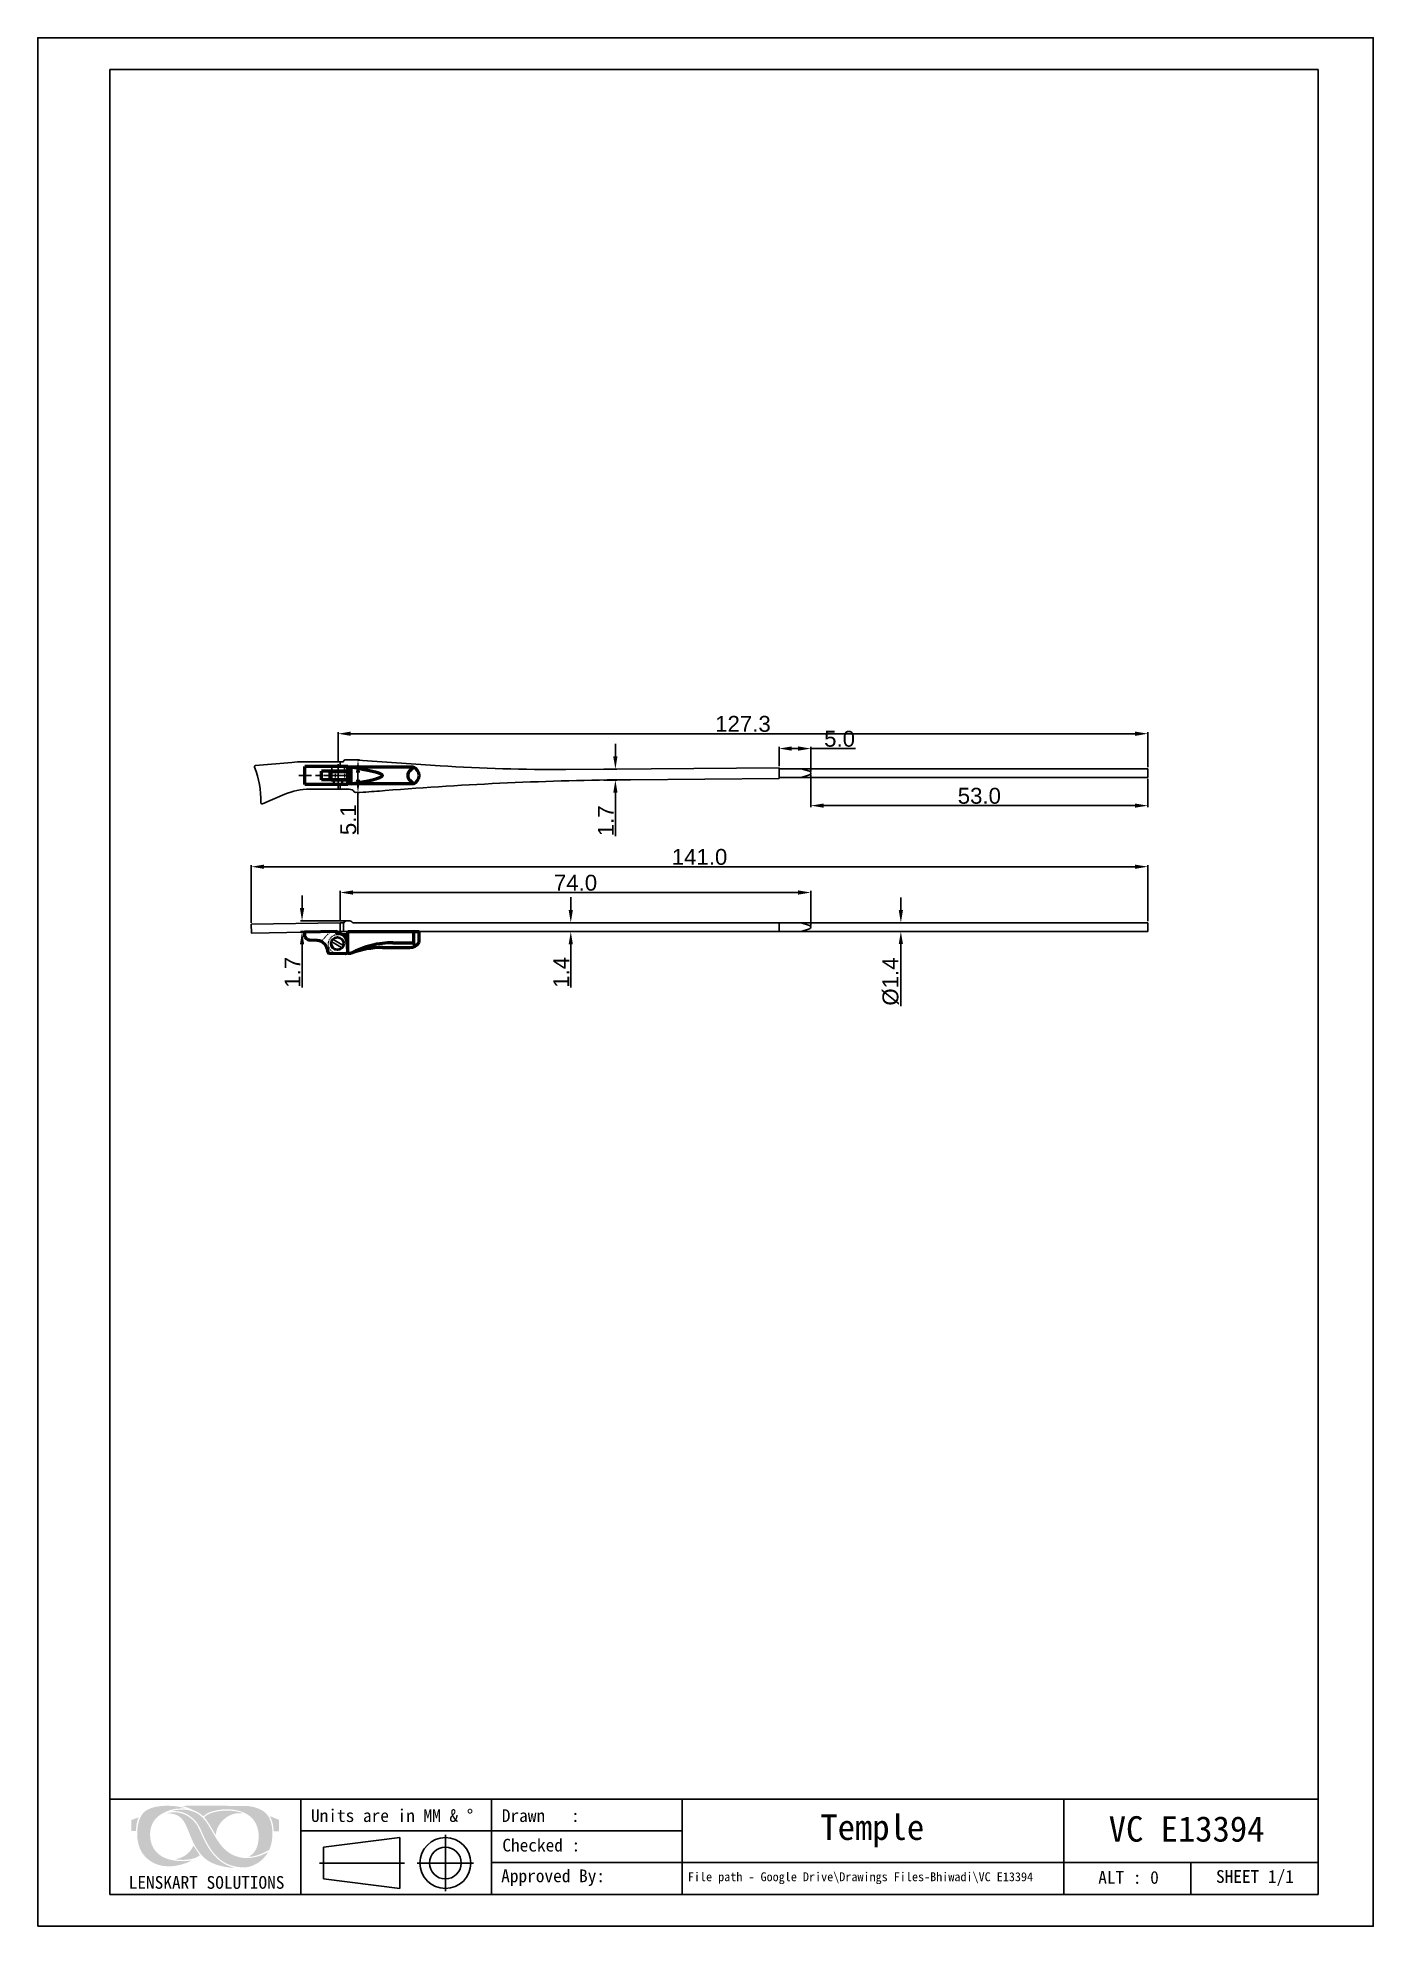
# Model space of a CAD drawing. Header units: millimetres. Extents: x 2604 to 2814, y 1710 to 2007.
import ezdxf

# ---------------------------------------------------------------- set-up
doc = ezdxf.new("R2010")
doc.units = ezdxf.units.MM
for name, pattern in [('CENTER2', [28.575, 19.05, -3.175, 3.175, -3.175]), ('DASHEDX2', [38.1, 25.4, -12.7]), ('HIDDEN2', [0.1875, 0.125, -0.0625])]:
    doc.linetypes.add(name, pattern=pattern)
for name, color, linetype in [('Dimension', 3, 'Continuous'), ('hid', 3, 'DASHEDX2'), ('中心线', 1, 'CENTER2'), ('图框-线条', 7, 'Continuous')]:
    doc.layers.add(name, color=color, linetype=linetype)
for name, color, linetype, lineweight in [('odj', 4, 'Continuous', 35), ('粗实线', 4, 'Continuous', 50), ('绘图层', 7, 'Continuous', 15), ('虚线', 1, 'HIDDEN2', 9)]:
    doc.layers.add(name, color=color, linetype=linetype, lineweight=lineweight)
doc.styles.get("Standard").update_dxf_attribs({"font": 'arial.ttf'})
doc.styles.add('宋体', font='SimSun.ttf')
doc.dimstyles.new('Standard$0', dxfattribs={"dimtxt": 2.3, "dimasz": 2, "dimexe": 1, "dimexo": 1, "dimgap": 1, "dimtad": 1, "dimdec": 1, "dimzin": 0, "dimdsep": 46, "dimtxsty": 'Standard', "dimcen": 0, "dimclrd": 4, "dimclre": 4, "dimclrt": 4, "dimadec": 1, "dimazin": 0, "dimtfac": 1, "dimtdec": 1, "dimtofl": 0, "dimtmove": 0, "dimatfit": 0, "dimfxl": 1, "dimtfillclr": 256, "dimtolj": 1, "dimtzin": 0, "dimlwd": -1, "dimlwe": -1, "dimarcsym": 1})

# ---------------------------------------------------------------- blocks, each defined once
blk = doc.blocks.new('A$C4129f865')
at = {"layer": 'hid', "ltscale": 0.03}
for p, q in [((-2.24, 1.4), (-2.24, 0.66)), ((-2.14, 1.4), (-2.14, 0.66)), ((-0.94, 1.4), (-0.94, 0.66)), ((-0.84, 1.4), (-0.84, 0.66)), ((-2.24, -0.67), (-2.24, -0.8)), ((-0.84, -0.67), (-0.84, -0.8))]:
    blk.add_line(p, q, dxfattribs=at)
at = {"layer": 'hid', "ltscale": 0.05}
for p, q in [((-0.54, -0.8), (-2.54, -0.8)), ((-2.54, -0.8), (-2.54, -1.4)), ((-0.54, -0.8), (-0.54, -1.4))]:
    blk.add_line(p, q, dxfattribs=at)
at = {"layer": '中心线', "linetype": 'CENTER2', "ltscale": 0.2}
for p, q in [((0, 0), (-7.7, 0)), ((-1.54, 2), (-1.54, -2))]:
    blk.add_line(p, q, dxfattribs=at)
at = {"layer": '粗实线'}
for p, q in [((0, 1.4), (-6.77, 1.4)), ((-6.77, 1.4), (-6.77, -1.4)), ((0, 0.66), (-4.13, 0.66)), ((-4.13, 0.66), (-4.13, -0.67)), ((-2.77, 0.66), (-2.77, -0.67)), ((0, 1.4), (0, 0.66)), ((0, -1.4), (-6.77, -1.4)), ((0, -0.67), (-4.13, -0.67)), ((0, -0.67), (0, -1.4))]:
    blk.add_line(p, q, dxfattribs=at)
blk = doc.blocks.new('*D12')
at = {"layer": 'Defpoints', "color": 0, "transparency": 16777216}
for p in [(2778.17, 1897.28), (2650.83, 1892.7), (2778.17, 1891.76)]:
    blk.add_point(p, dxfattribs=at)
at = {"layer": 'Dimension', "color": 3, "transparency": 16777216}
for p, q in [((2650.83, 1892.95), (2650.83, 1897.53)), ((2652.83, 1897.28), (2776.17, 1897.28)), ((2778.17, 1892.01), (2778.17, 1897.53))]:
    blk.add_line(p, q, dxfattribs=at)
for points in [[(2652.83, 1897.61), (2652.83, 1896.94), (2650.83, 1897.28)], [(2776.17, 1897.61), (2776.17, 1896.94), (2778.17, 1897.28)]]:
    blk.add_solid(points, dxfattribs=at)
at = {"layer": 'Dimension', "transparency": 16777216, "insert": (2714.5, 1898.81), "char_height": 2.5, "attachment_point": 5}
blk.add_mtext('\\A1;127.3', dxfattribs=at)
blk = doc.blocks.new('*D13')
at = {"layer": 'Defpoints', "color": 0, "transparency": 16777216}
for p in [(2778.17, 1876.36), (2637.17, 1867.31), (2778.17, 1867.53)]:
    blk.add_point(p, dxfattribs=at)
at = {"layer": 'Dimension', "color": 3, "transparency": 16777216}
for p, q in [((2637.17, 1867.56), (2637.17, 1876.61)), ((2639.17, 1876.36), (2776.17, 1876.36)), ((2778.17, 1867.78), (2778.17, 1876.61))]:
    blk.add_line(p, q, dxfattribs=at)
for points in [[(2639.17, 1876.69), (2639.17, 1876.03), (2637.17, 1876.36)], [(2776.17, 1876.69), (2776.17, 1876.03), (2778.17, 1876.36)]]:
    blk.add_solid(points, dxfattribs=at)
at = {"layer": 'Dimension', "transparency": 16777216, "insert": (2707.67, 1877.89), "char_height": 2.5, "attachment_point": 5}
blk.add_mtext('\\A1;141.0', dxfattribs=at)
blk = doc.blocks.new('*D14')
at = {"layer": 'Defpoints', "color": 0, "transparency": 16777216}
for p in [(2687.02, 1867.55), (2687.02, 1866.15), (2687.42, 1866.15)]:
    blk.add_point(p, dxfattribs=at)
at = {"layer": 'Dimension', "color": 3, "transparency": 16777216}
for p, q in [((2687.42, 1869.55), (2687.42, 1871.55)), ((2687.27, 1867.55), (2687.67, 1867.55)), ((2687.27, 1866.15), (2687.67, 1866.15)), ((2687.42, 1864.15), (2687.42, 1857.35))]:
    blk.add_line(p, q, dxfattribs=at)
for points in [[(2687.09, 1869.55), (2687.75, 1869.55), (2687.42, 1867.55)], [(2687.09, 1864.15), (2687.75, 1864.15), (2687.42, 1866.15)]]:
    blk.add_solid(points, dxfattribs=at)
at = {"layer": 'Dimension', "transparency": 16777216, "insert": (2685.92, 1859.75), "char_height": 2.5, "attachment_point": 5, "rotation": 90}
blk.add_mtext('\\A1;1.4', dxfattribs=at)
blk = doc.blocks.new('*D15')
at = {"layer": 'Defpoints', "color": 0, "transparency": 16777216}
for p in [(2651.17, 1872.3), (2651.17, 1867.55), (2725.17, 1866.86)]:
    blk.add_point(p, dxfattribs=at)
at = {"layer": 'Dimension', "color": 3, "transparency": 16777216}
for p, q in [((2651.17, 1867.8), (2651.17, 1872.55)), ((2723.17, 1872.3), (2653.17, 1872.3)), ((2725.17, 1867.11), (2725.17, 1872.55))]:
    blk.add_line(p, q, dxfattribs=at)
for points in [[(2653.17, 1872.64), (2653.17, 1871.97), (2651.17, 1872.3)], [(2723.17, 1872.64), (2723.17, 1871.97), (2725.17, 1872.3)]]:
    blk.add_solid(points, dxfattribs=at)
at = {"layer": 'Dimension', "transparency": 16777216, "insert": (2688.17, 1873.83), "char_height": 2.5, "attachment_point": 5}
blk.add_mtext('\\A1;74.0', dxfattribs=at)
blk = doc.blocks.new('*D16')
at = {"layer": 'Defpoints', "color": 0, "transparency": 16777216}
for p in [(2725.17, 1891.08), (2778.17, 1890.41), (2778.17, 1885.97)]:
    blk.add_point(p, dxfattribs=at)
at = {"layer": 'Dimension', "color": 3, "transparency": 16777216}
for p, q in [((2725.17, 1890.83), (2725.17, 1885.72)), ((2778.17, 1890.16), (2778.17, 1885.72)), ((2727.17, 1885.97), (2776.17, 1885.97))]:
    blk.add_line(p, q, dxfattribs=at)
for points in [[(2727.17, 1886.3), (2727.17, 1885.64), (2725.17, 1885.97)], [(2776.17, 1886.3), (2776.17, 1885.64), (2778.17, 1885.97)]]:
    blk.add_solid(points, dxfattribs=at)
at = {"layer": 'Dimension', "transparency": 16777216, "insert": (2751.67, 1887.5), "char_height": 2.5, "attachment_point": 5}
blk.add_mtext('\\A1;53.0', dxfattribs=at)
blk = doc.blocks.new('*D17')
at = {"layer": 'Defpoints', "color": 0, "transparency": 16777216}
for p in [(2739.33, 1867.53), (2739.33, 1866.18), (2739.33, 1866.18)]:
    blk.add_point(p, dxfattribs=at)
at = {"layer": 'Dimension', "color": 3, "transparency": 16777216}
for p, q in [((2739.33, 1869.53), (2739.33, 1871.53)), ((2739.08, 1867.53), (2739.08, 1867.53)), ((2739.33, 1864.18), (2739.33, 1854.42))]:
    blk.add_line(p, q, dxfattribs=at)
for points in [[(2739, 1869.53), (2739.66, 1869.53), (2739.33, 1867.53)], [(2739, 1864.18), (2739.66, 1864.18), (2739.33, 1866.18)]]:
    blk.add_solid(points, dxfattribs=at)
at = {"layer": 'Dimension', "transparency": 16777216, "insert": (2737.73, 1858.3), "char_height": 2.5, "attachment_point": 5, "rotation": 90}
blk.add_mtext('\\A1;%%c1.4', dxfattribs=at)
blk = doc.blocks.new('*D18')
at = {"layer": 'Defpoints', "color": 0, "transparency": 16777216}
for p in [(2651.97, 1893.15), (2653.62, 1888.04), (2653.96, 1888.04)]:
    blk.add_point(p, dxfattribs=at)
at = {"layer": 'Dimension', "color": 3, "transparency": 16777216}
for p, q in [((2652.22, 1893.15), (2654.21, 1893.15)), ((2653.96, 1891.15), (2653.96, 1890.04)), ((2653.87, 1888.04), (2654.21, 1888.04)), ((2653.96, 1888.04), (2653.96, 1881.47))]:
    blk.add_line(p, q, dxfattribs=at)
for points in [[(2653.63, 1891.15), (2654.3, 1891.15), (2653.96, 1893.15)], [(2653.63, 1890.04), (2654.3, 1890.04), (2653.96, 1888.04)]]:
    blk.add_solid(points, dxfattribs=at)
at = {"layer": 'Dimension', "transparency": 16777216, "insert": (2652.44, 1883.75), "char_height": 2.5, "attachment_point": 5, "rotation": 90}
blk.add_mtext('\\A1;5.1', dxfattribs=at)
blk = doc.blocks.new('*D19')
at = {"layer": 'Defpoints', "color": 0, "transparency": 16777216}
for p in [(2692.36, 1891.71), (2692.39, 1889.99), (2694.44, 1889.99)]:
    blk.add_point(p, dxfattribs=at)
at = {"layer": 'Dimension', "color": 3, "transparency": 16777216}
for p, q in [((2694.44, 1893.71), (2694.44, 1895.71)), ((2692.61, 1891.71), (2694.69, 1891.71)), ((2692.64, 1889.99), (2694.69, 1889.99)), ((2694.44, 1887.99), (2694.44, 1881.17))]:
    blk.add_line(p, q, dxfattribs=at)
for points in [[(2694.1, 1893.71), (2694.77, 1893.71), (2694.44, 1891.71)], [(2694.1, 1887.99), (2694.77, 1887.99), (2694.44, 1889.99)]]:
    blk.add_solid(points, dxfattribs=at)
at = {"layer": 'Dimension', "transparency": 16777216, "insert": (2692.93, 1883.58), "char_height": 2.5, "attachment_point": 5, "rotation": 90}
blk.add_mtext('\\A1;1.7', dxfattribs=at)
blk = doc.blocks.new('*D20')
at = {"layer": 'Defpoints', "color": 0, "transparency": 16777216}
for p in [(2725.17, 1894.94), (2720.17, 1891.93), (2725.17, 1891.08)]:
    blk.add_point(p, dxfattribs=at)
at = {"layer": 'Dimension', "color": 3, "transparency": 16777216}
for p, q in [((2720.17, 1892.18), (2720.17, 1895.19)), ((2722.17, 1894.94), (2723.17, 1894.94)), ((2725.17, 1891.33), (2725.17, 1895.19)), ((2725.17, 1894.94), (2732.21, 1894.94))]:
    blk.add_line(p, q, dxfattribs=at)
for points in [[(2722.17, 1895.28), (2722.17, 1894.61), (2720.17, 1894.94)], [(2723.17, 1895.28), (2723.17, 1894.61), (2725.17, 1894.94)]]:
    blk.add_solid(points, dxfattribs=at)
at = {"layer": 'Dimension', "transparency": 16777216, "insert": (2729.69, 1896.47), "char_height": 2.5, "attachment_point": 5}
blk.add_mtext('\\A1;5.0', dxfattribs=at)
blk = doc.blocks.new('*D21')
at = {"layer": 'Defpoints', "color": 0, "transparency": 16777216}
for p in [(2645.16, 1866.15), (2652.41, 1867.85), (2652.41, 1866.15)]:
    blk.add_point(p, dxfattribs=at)
at = {"layer": 'Dimension', "color": 3, "transparency": 16777216}
for p, q in [((2645.16, 1869.85), (2645.16, 1871.85)), ((2652.16, 1867.85), (2644.91, 1867.85)), ((2652.16, 1866.15), (2644.91, 1866.15)), ((2645.16, 1864.15), (2645.16, 1857.34))]:
    blk.add_line(p, q, dxfattribs=at)
for points in [[(2644.83, 1869.85), (2645.5, 1869.85), (2645.16, 1867.85)], [(2644.83, 1864.15), (2645.5, 1864.15), (2645.16, 1866.15)]]:
    blk.add_solid(points, dxfattribs=at)
at = {"layer": 'Dimension', "transparency": 16777216, "insert": (2643.66, 1859.75), "char_height": 2.5, "attachment_point": 5, "rotation": 90}
blk.add_mtext('\\A1;1.7', dxfattribs=at)

msp = doc.modelspace()

# ---------------------------------------------------------------- hatches: boundary and pattern name
at = {"layer": '图框-线条', "lineweight": 0, "ltscale": 0.1}
h = msp.add_hatch(color=252, dxfattribs=at)
edge = h.paths.add_edge_path()
edge.add_spline(control_points=[(2618.31, 1726.43), (2618.31, 1726.43), (2618.31, 1724.71), (2618.31, 1724.71), (2618.31, 1724.71), (2618.31, 1724.71), (2619.02, 1724.71), (2619.02, 1724.71), (2619.02, 1724.71), (2619.08, 1725.11), (2619.08, 1725.46), (2619.16, 1725.86), (2619.16, 1725.86), (2619.23, 1726.21), (2619.34, 1726.56), (2619.46, 1726.86), (2619.46, 1726.86), (2619.46, 1726.86), (2618.31, 1726.43), (2618.31, 1726.43)], knot_values=[0, 0, 0, 0, 0.166667, 0.166667, 0.166667, 0.166667, 0.333333, 0.333333, 0.333333, 0.333333, 0.5, 0.5, 0.5, 0.5, 0.666667, 0.666667, 0.666667, 0.666667, 1, 1, 1, 1], degree=3, periodic=0)
edge = h.paths.add_edge_path()
edge.add_spline(control_points=[(2640.71, 1724.64), (2640.71, 1724.64), (2641.52, 1724.63), (2641.52, 1724.63), (2641.52, 1724.63), (2641.52, 1724.63), (2641.52, 1726.48), (2641.52, 1726.48), (2641.52, 1726.48), (2641.52, 1726.48), (2640.11, 1727.04), (2640.11, 1727.04), (2640.11, 1727.04), (2640.25, 1726.69), (2640.42, 1726.43), (2640.53, 1725.98), (2640.53, 1725.98), (2640.64, 1725.52), (2640.67, 1725.12), (2640.71, 1724.64)], knot_values=[0, 0, 0, 0, 0.166667, 0.166667, 0.166667, 0.166667, 0.333333, 0.333333, 0.333333, 0.333333, 0.5, 0.5, 0.5, 0.5, 0.666667, 0.666667, 0.666667, 0.666667, 1, 1, 1, 1], degree=3, periodic=0)
edge = h.paths.add_edge_path(flags=17)
edge.add_spline(control_points=[(2625.23, 1720.29), (2625.36, 1720.19), (2626.19, 1720.17), (2626.33, 1720.17), (2626.33, 1720.17), (2627.21, 1720.14), (2628.53, 1720.35), (2629.1, 1720.91), (2629.1, 1720.91), (2629.05, 1720.99), (2629.02, 1721.02), (2628.96, 1721.09), (2628.96, 1721.09), (2628.96, 1721.09), (2628.1, 1722.38), (2628.1, 1722.38), (2628.1, 1722.38), (2627.88, 1722.12), (2627.79, 1721.63), (2626.99, 1721.01), (2626.99, 1721.01), (2626.52, 1720.65), (2625.96, 1720.39), (2625.23, 1720.29)], knot_values=[0, 0, 0, 0, 0.142857, 0.142857, 0.142857, 0.142857, 0.285714, 0.285714, 0.285714, 0.285714, 0.428571, 0.428571, 0.428571, 0.428571, 0.571429, 0.571429, 0.571429, 0.571429, 0.714286, 0.714286, 0.714286, 0.714286, 1, 1, 1, 1], degree=3, periodic=0)
edge = h.paths.add_edge_path(flags=17)
edge.add_spline(control_points=[(2629.78, 1726.87), (2629.83, 1726.79), (2629.84, 1726.8), (2629.9, 1726.72), (2629.9, 1726.72), (2630.55, 1725.98), (2631.48, 1724.19), (2631.6, 1724.07), (2631.6, 1724.07), (2631.66, 1725.57), (2632.91, 1726.87), (2634.15, 1727.31), (2634.15, 1727.31), (2634.8, 1727.53), (2635.14, 1727.54), (2635.87, 1727.47), (2635.87, 1727.47), (2635.63, 1727.67), (2634.62, 1727.83), (2634.37, 1727.86), (2634.37, 1727.86), (2633.15, 1728), (2631.4, 1727.88), (2630.32, 1727.28), (2630.32, 1727.28), (2630.15, 1727.19), (2629.84, 1726.99), (2629.78, 1726.87)], knot_values=[0, 0, 0, 0, 0.125, 0.125, 0.125, 0.125, 0.25, 0.25, 0.25, 0.25, 0.375, 0.375, 0.375, 0.375, 0.5, 0.5, 0.5, 0.5, 0.625, 0.625, 0.625, 0.625, 0.75, 0.75, 0.75, 0.75, 1, 1, 1, 1], degree=3, periodic=0)
edge = h.paths.add_edge_path()
edge.add_spline(control_points=[(2629.2, 1724.52), (2628.79, 1725.43), (2628.66, 1725.69), (2628.03, 1726.38), (2628.03, 1726.38), (2627.15, 1727.32), (2625.81, 1727.79), (2624.48, 1727.61), (2624.48, 1727.61), (2624.39, 1727.6), (2624.32, 1727.59), (2624.23, 1727.57), (2624.23, 1727.57), (2624.23, 1727.57), (2624, 1727.5), (2624, 1727.5), (2624, 1727.5), (2624.77, 1727.46), (2625.36, 1727.35), (2625.87, 1726.97), (2625.87, 1726.97), (2626.38, 1726.58), (2626.57, 1726.28), (2626.9, 1725.62), (2626.9, 1725.62), (2627.42, 1724.53), (2627.78, 1723.32), (2628.37, 1722.32), (2628.37, 1722.32), (2629.01, 1721.25), (2629.62, 1720.47), (2630.68, 1719.85), (2630.68, 1719.85), (2631.53, 1719.36), (2633.32, 1718.89), (2634.51, 1718.93), (2634.51, 1718.93), (2634.38, 1719), (2634.2, 1719.02), (2634.04, 1719.07), (2634.04, 1719.07), (2631.83, 1719.75), (2630.55, 1721.62), (2629.58, 1723.68), (2629.58, 1723.68), (2629.45, 1723.96), (2629.32, 1724.23), (2629.2, 1724.52)], knot_values=[0, 0, 0, 0, 0.076923, 0.076923, 0.076923, 0.076923, 0.153846, 0.153846, 0.153846, 0.153846, 0.230769, 0.230769, 0.230769, 0.230769, 0.307692, 0.307692, 0.307692, 0.307692, 0.384615, 0.384615, 0.384615, 0.384615, 0.461538, 0.461538, 0.461538, 0.461538, 0.538462, 0.538462, 0.538462, 0.538462, 0.615385, 0.615385, 0.615385, 0.615385, 0.692308, 0.692308, 0.692308, 0.692308, 0.769231, 0.769231, 0.769231, 0.769231, 0.846154, 0.846154, 0.846154, 0.846154, 1, 1, 1, 1], degree=3, periodic=0)
edge = h.paths.add_edge_path()
edge.add_spline(control_points=[(2639.82, 1721.37), (2639.79, 1721.37), (2638.97, 1720.98), (2638.8, 1720.91), (2638.8, 1720.91), (2638.45, 1720.77), (2638.03, 1720.65), (2637.64, 1720.57), (2637.64, 1720.57), (2636.66, 1720.38), (2635.95, 1720.39), (2635.02, 1720.66), (2635.02, 1720.66), (2633.43, 1721.12), (2632.51, 1722.23), (2631.76, 1723.39), (2631.76, 1723.39), (2630.44, 1725.44), (2629.91, 1727.43), (2627.36, 1727.98), (2627.36, 1727.98), (2626.93, 1728.07), (2626.42, 1728.1), (2625.96, 1728.07), (2625.96, 1728.07), (2625.66, 1728.05), (2624.94, 1727.97), (2624.72, 1727.84), (2624.72, 1727.84), (2625.84, 1727.87), (2626.72, 1727.65), (2627.51, 1727.08), (2627.51, 1727.08), (2629.17, 1725.9), (2629.22, 1724.65), (2630.08, 1723.11), (2630.08, 1723.11), (2630.5, 1722.37), (2630.8, 1721.79), (2631.37, 1721.12), (2631.37, 1721.12), (2632.56, 1719.74), (2633.82, 1719.12), (2635.76, 1718.98), (2635.76, 1718.98), (2636.7, 1718.91), (2637.64, 1719.32), (2638.26, 1719.71), (2638.26, 1719.71), (2638.69, 1719.98), (2639.02, 1720.32), (2639.34, 1720.68), (2639.34, 1720.68), (2639.51, 1720.88), (2639.69, 1721.16), (2639.82, 1721.37)], knot_values=[0, 0, 0, 0, 0.066667, 0.066667, 0.066667, 0.066667, 0.133333, 0.133333, 0.133333, 0.133333, 0.2, 0.2, 0.2, 0.2, 0.266667, 0.266667, 0.266667, 0.266667, 0.333333, 0.333333, 0.333333, 0.333333, 0.4, 0.4, 0.4, 0.4, 0.466667, 0.466667, 0.466667, 0.466667, 0.533333, 0.533333, 0.533333, 0.533333, 0.6, 0.6, 0.6, 0.6, 0.666667, 0.666667, 0.666667, 0.666667, 0.733333, 0.733333, 0.733333, 0.733333, 0.8, 0.8, 0.8, 0.8, 0.866667, 0.866667, 0.866667, 0.866667, 1, 1, 1, 1], degree=3, periodic=0)
edge = h.paths.add_edge_path()
edge.add_spline(control_points=[(2629.63, 1727.03), (2630.19, 1727.46), (2630.35, 1727.6), (2631.17, 1727.83), (2631.17, 1727.83), (2633.04, 1728.36), (2635.45, 1728.22), (2636.92, 1727.07), (2636.92, 1727.07), (2637.72, 1726.44), (2638.38, 1725.33), (2638.34, 1723.78), (2638.34, 1723.78), (2638.31, 1722.64), (2638.03, 1721.53), (2637.12, 1720.88), (2637.12, 1720.88), (2637.06, 1720.83), (2636.82, 1720.68), (2636.76, 1720.66), (2636.76, 1720.66), (2637.65, 1720.6), (2639.04, 1721.21), (2639.78, 1721.62), (2639.78, 1721.62), (2640.05, 1721.78), (2640.03, 1721.75), (2640.14, 1722.07), (2640.14, 1722.07), (2640.61, 1723.34), (2640.62, 1725.09), (2640.2, 1726.31), (2640.2, 1726.31), (2640.01, 1726.88), (2639.79, 1727.17), (2639.42, 1727.54), (2639.42, 1727.54), (2638.66, 1728.3), (2637.15, 1728.66), (2636.06, 1728.66), (2636.06, 1728.66), (2632.84, 1728.66), (2629.53, 1728.69), (2626.32, 1728.66), (2626.32, 1728.66), (2626.55, 1728.55), (2626.97, 1728.46), (2627.24, 1728.36), (2627.24, 1728.36), (2627.51, 1728.26), (2628.69, 1727.71), (2628.92, 1727.57), (2628.92, 1727.57), (2629.24, 1727.37), (2629.57, 1727.06), (2629.63, 1727.03)], knot_values=[0, 0, 0, 0, 0.066667, 0.066667, 0.066667, 0.066667, 0.133333, 0.133333, 0.133333, 0.133333, 0.2, 0.2, 0.2, 0.2, 0.266667, 0.266667, 0.266667, 0.266667, 0.333333, 0.333333, 0.333333, 0.333333, 0.4, 0.4, 0.4, 0.4, 0.466667, 0.466667, 0.466667, 0.466667, 0.533333, 0.533333, 0.533333, 0.533333, 0.6, 0.6, 0.6, 0.6, 0.666667, 0.666667, 0.666667, 0.666667, 0.733333, 0.733333, 0.733333, 0.733333, 0.8, 0.8, 0.8, 0.8, 0.866667, 0.866667, 0.866667, 0.866667, 1, 1, 1, 1], degree=3, periodic=0)
edge = h.paths.add_edge_path()
edge.add_spline(control_points=[(2627.84, 1720.08), (2627.71, 1720.08), (2627.44, 1720.02), (2627.28, 1720.01), (2627.28, 1720.01), (2624.71, 1719.77), (2621.67, 1720.45), (2621.3, 1723.59), (2621.3, 1723.59), (2621.13, 1725.05), (2621.59, 1726.38), (2622.77, 1727.19), (2622.77, 1727.19), (2623.94, 1727.99), (2625.11, 1728.31), (2626.85, 1728.26), (2626.85, 1728.26), (2626.85, 1728.26), (2626.15, 1728.46), (2626.15, 1728.46), (2626.15, 1728.46), (2624.62, 1728.78), (2622.33, 1728.8), (2620.99, 1728.12), (2620.99, 1728.12), (2620.22, 1727.74), (2619.8, 1727.18), (2619.5, 1726.23), (2619.5, 1726.23), (2619.01, 1724.61), (2619.15, 1722.11), (2620.37, 1720.83), (2620.37, 1720.83), (2620.52, 1720.66), (2620.6, 1720.55), (2620.78, 1720.4), (2620.78, 1720.4), (2620.97, 1720.25), (2621.01, 1720.2), (2621.25, 1720.03), (2621.25, 1720.03), (2622.83, 1718.91), (2624.88, 1718.97), (2626.68, 1719.58), (2626.68, 1719.58), (2626.89, 1719.65), (2627.1, 1719.73), (2627.29, 1719.81), (2627.29, 1719.81), (2627.41, 1719.87), (2627.78, 1720.06), (2627.84, 1720.08)], knot_values=[0, 0, 0, 0, 0.071429, 0.071429, 0.071429, 0.071429, 0.142857, 0.142857, 0.142857, 0.142857, 0.214286, 0.214286, 0.214286, 0.214286, 0.285714, 0.285714, 0.285714, 0.285714, 0.357143, 0.357143, 0.357143, 0.357143, 0.428571, 0.428571, 0.428571, 0.428571, 0.5, 0.5, 0.5, 0.5, 0.571429, 0.571429, 0.571429, 0.571429, 0.642857, 0.642857, 0.642857, 0.642857, 0.714286, 0.714286, 0.714286, 0.714286, 0.785714, 0.785714, 0.785714, 0.785714, 0.857143, 0.857143, 0.857143, 0.857143, 1, 1, 1, 1], degree=3, periodic=0)

# ---------------------------------------------------------------- linework, layer by layer
for p, q in [((2804.95, 2001.73), (2614.95, 2001.73)), ((2614.95, 2001.73), (2614.95, 1714.73)), ((2804.95, 1714.73), (2804.95, 2001.73)), ((2643.56, 1892.77), (2637.85, 1892.27)), ((2651.67, 1892.85), (2645.3, 1892.85)), ((2651.17, 1892.85), (2651.17, 1892.1)), ((2653.13, 1893.15), (2651.97, 1893.15)), ((2653.13, 1893.15), (2666.86, 1892.24)), ((2720.17, 1891.93), (2686.65, 1891.66)), ((2720.17, 1891.93), (2720.17, 1890.23)), ((2651.17, 1889.3), (2651.17, 1888.55)), ((2720.17, 1890.23), (2696.79, 1890.04)), ((2720.17, 1891.78), (2723.67, 1891.78)), ((2720.17, 1890.38), (2723.67, 1890.38)), ((2723.67, 1891.78), (2724.96, 1891.37)), ((2723.67, 1891.78), (2725.17, 1891.76)), ((2723.67, 1890.38), (2724.96, 1890.8)), ((2723.67, 1890.38), (2725.17, 1890.41)), ((2725.17, 1891.76), (2778.17, 1891.76)), ((2725.17, 1890.41), (2778.17, 1890.41)), ((2778.17, 1890.41), (2778.17, 1891.76)), ((2642.44, 1887.75), (2638.95, 1886.27)), ((2652.58, 1888.55), (2646.35, 1888.55)), ((2654.78, 1888.08), (2653.62, 1888.04)), ((2651.17, 1867.55), (2651.17, 1866.15)), ((2651.71, 1867.55), (2651.17, 1867.55)), ((2651.17, 1866.15), (2723.67, 1866.15)), ((2651.67, 1867.55), (2651.67, 1866.15)), ((2652.17, 1867.85), (2652.66, 1867.85)), ((2653.17, 1867.55), (2653.01, 1867.71)), ((2653.17, 1867.55), (2723.67, 1867.55)), ((2720.17, 1867.55), (2720.17, 1866.15)), ((2723.67, 1867.55), (2724.96, 1867.14)), ((2723.67, 1867.55), (2725.17, 1867.53)), ((2723.67, 1866.15), (2724.96, 1866.57)), ((2723.67, 1866.15), (2725.17, 1866.18)), ((2725.17, 1867.53), (2778.17, 1867.53)), ((2725.17, 1866.18), (2778.17, 1866.18)), ((2778.17, 1867.53), (2778.17, 1866.18)), ((2614.95, 1729.73), (2804.95, 1729.73)), ((2644.95, 1729.73), (2644.95, 1714.73)), ((2674.95, 1729.73), (2674.95, 1714.73)), ((2704.95, 1729.73), (2704.95, 1714.73)), ((2764.95, 1714.73), (2764.95, 1729.73)), ((2644.95, 1724.73), (2704.95, 1724.73)), ((2648.55, 1722.17), (2660.55, 1723.67)), ((2660.55, 1723.67), (2660.55, 1715.67)), ((2667.7, 1715.23), (2667.7, 1724.11)), ((2647.89, 1719.67), (2661.28, 1719.67)), ((2648.55, 1722.17), (2648.55, 1717.17)), ((2663.25, 1719.67), (2672.14, 1719.67)), ((2674.95, 1719.73), (2804.95, 1719.73)), ((2784.95, 1714.73), (2784.95, 1719.73)), ((2648.55, 1717.17), (2660.55, 1715.67)), ((2614.95, 1714.73), (2804.95, 1714.73))]:
    msp.add_line(p, q)
msp.add_lwpolyline([(2603.61, 1709.73), (2813.61, 1709.73), (2813.61, 2006.73), (2603.61, 2006.73)], close=True)
msp.add_lwpolyline([(2651.17, 1866.15), (2637.2, 1865.91), (2637.17, 1867.31), (2651.17, 1867.55)])
for points in [[(2650.06, 1864.89), (2651.58, 1864.01, 0.797724)], [(2649.86, 1864.55), (2651.38, 1863.67, -0.797724)]]:
    msp.add_lwpolyline(points, format="xyb", close=True)
for radius in [4, 2.5]:
    msp.add_circle((2667.7, 1719.67), radius)
for centre, radius, start, end in [((2637.87, 1892.08), 0.2, 95, 201.5848), ((2624.5, 1886.79), 14.18, 358.67, 21.5848), ((2645.3, 1872.85), 20, 90, 95), ((2651.97, 1892.85), 0.3, 90, 180), ((2684.5, 2157.96), 266.31, 266.2035, 270.4627), ((2701.1, 1356.06), 534, 90.4627, 94.6059), ((2724.87, 1891.08), 0.3, 287.7855, 72.2145), ((2638.87, 1886.45), 0.2, 178.67, 293.0593), ((2646.35, 1878.55), 10, 90, 113.0593), ((2652.58, 1887.55), 1, 37.3523, 90), ((2653.61, 1888.34), 0.3, 217.3523, 272), ((2632.78, 2204.12), 316.81, 273.9822, 274.6059), ((2652.17, 1867.35), 0.5, 90, 180), ((2652.66, 1867.35), 0.5, 45.7585, 90), ((2724.87, 1866.85), 0.3, 287.7855, 72.2145)]:
    msp.add_arc(centre, radius, start, end)
at = {"layer": 'odj'}
msp.add_line((2652.37, 1862.94), (2652.37, 1863.54), dxfattribs=at)
at = {"layer": '粗实线'}
for p, q in [((2662.69, 1892), (2652.37, 1892)), ((2652.37, 1889.4), (2652.37, 1892)), ((2652.87, 1889.4), (2652.87, 1892)), ((2662.09, 1891.42), (2662.69, 1892)), ((2649.72, 1890.05), (2649.72, 1891.35)), ((2649.72, 1891.35), (2652.37, 1891.35)), ((2649.72, 1890.05), (2652.37, 1890.05)), ((2662.69, 1889.4), (2652.37, 1889.4)), ((2662.09, 1889.98), (2662.69, 1889.4)), ((2652.37, 1865.65), (2651.54, 1865.65)), ((2652.37, 1866.15), (2663.57, 1866.15)), ((2652.37, 1862.75), (2652.37, 1866.15)), ((2662.69, 1866.15), (2662.69, 1864.4)), ((2663.57, 1864.43), (2663.57, 1866.15)), ((2652.37, 1862.75), (2652.17, 1862.75)), ((2652.37, 1862.75), (2652.37, 1863.15)), ((2652.37, 1862.75), (2652.87, 1862.75)), ((2657.81, 1863.65), (2662.12, 1863.65)), ((2659.46, 1864.4), (2662.69, 1864.4)), ((2662.69, 1864.4), (2662.94, 1863.86))]:
    msp.add_line(p, q, dxfattribs=at)
msp.add_lwpolyline([(2652.37, 1863.11), (2652.27, 1864.47, 0.39896), (2650.75, 1865.87), (2650.65, 1865.87), (2650.65, 1866.15), (2645.55, 1866.06), (2645.55, 1865.66, 0.414214), (2646.37, 1864.87), (2647.54, 1864.79, -0.384247), (2649.17, 1863.1, 0.399346), (2649.51, 1862.76), (2651.99, 1862.72, 0.473548)], format="xyb", close=True, dxfattribs=at)
at = {"layer": '粗实线', "lineweight": 40}
msp.add_circle((2650.72, 1864.28), 1, dxfattribs=at)
at = {"layer": '粗实线'}
for centre, radius, start, end in [((2662.17, 1890.7), 1.4, 291.7868, 68.2132), ((2662.78, 1890.7), 1, 133.9963, 226.0037), ((2659.46, 1850.4), 14, 90, 118.0981), ((2657.81, 1849.65), 14, 90, 110.6561), ((2662.12, 1865.4), 1.75, 270, 325.9523)]:
    msp.add_arc(centre, radius, start, end, dxfattribs=at)
msp.add_spline([(2652.87, 1889.4), (2657.81, 1890.7), (2652.87, 1892)], degree=3, dxfattribs=at)
at = {"layer": '虚线', "ltscale": 0.2}
for p, q in [((2650.45, 1890.05), (2650.45, 1891.35)), ((2651.9, 1890.05), (2651.9, 1891.35))]:
    msp.add_line(p, q, dxfattribs=at)
at = {"layer": '虚线', "ltscale": 0.05}
msp.add_line((2649.55, 1866.13), (2648.21, 1864.6), dxfattribs=at)
msp.add_lwpolyline([(2651.54, 1865.65), (2650.71, 1865.65, 1), (2650.71, 1862.75), (2652.17, 1862.75)], format="xyb", dxfattribs=at)

# ---------------------------------------------------------------- block references
at = {"xscale": -1, "rotation": 180}
msp.add_blockref('A$C4129f865', (2652.37, 1890.7), dxfattribs=at)

# ---------------------------------------------------------------- texts
at = {"layer": '绘图层', "color": 7, "linetype": 'ByBlock', "lineweight": 9, "attachment_point": 5, "style": '宋体'}
for s, insert, char_height, width in [('\\pxql;{\\fNSimSun|b0|i0|c0|p49;Units are in MM & %%D}', (2661.85, 1727.11), 2, 30.5443), ('\\pxql;{\\fNSimSun|b0|i0|c0|p49;Drawn   : }', (2691.85, 1727.11), 2, 30.5443), ('{\\fNSimSun|b0|i0|c0|p49;Temple}', (2734.83, 1724.73), 4, 58.2869), ('{\\fNSimSun|b0|i0|c0|p49;VC E13394}', (2784.26, 1725), 4, 58.2869), ('\\pxql;{\\fNSimSun|b0|i0|c0|p49;Checked : }', (2688.11, 1722.46), 2, 22.9015), ('{\\fSimSun|b0|i0|c134|p2;LENSKART SOLUTIONS}', (2630.15, 1716.6), 2, 58.9745), ('\\pxql;{\\fNSimSun|b0|i0|c0|p49;Approved By:}', (2687.93, 1717.36), 2, 22.9015), ('\\pxql;{\\fNSimSun|b0|i0|c0|p49;File path - Google Drive\\\\Drawings Files-Bhiwadi\\\\VC E13394}', (2750.78, 1717.28), 1.4, 89.89), ('{\\fNSimSun|b0|i0|c0|p49;ALT : 0}', (2775.13, 1717.39), 2, 17.2791), ('{\\fNSimSun|b0|i0|c0|p49;SHEET 1/1}', (2795.01, 1717.31), 2, 17.2791)]:
    msp.add_mtext(s, dxfattribs=dict(at, insert=insert, char_height=char_height, width=width))

# ---------------------------------------------------------------- dimensions: what is measured, and where the dimension line sits
at = {"layer": 'Dimension'}
for base, p1, p2, picture, middle in [((2778.17, 1897.28), (2650.83, 1892.7), (2778.17, 1891.76), '*D12', (2714.5, 1898.81)), ((2725.17, 1894.94), (2720.17, 1891.93), (2725.17, 1891.08), '*D20', (2729.69, 1896.47)), ((2778.17, 1885.97), (2725.17, 1891.08), (2778.17, 1890.41), '*D16', (2751.67, 1887.5)), ((2651.17, 1872.3), (2725.17, 1866.86), (2651.17, 1867.55), '*D15', (2688.17, 1873.83))]:
    dim = msp.add_linear_dim(base=base, p1=p1, p2=p2, dimstyle='Standard$0', override={"dimtxt": 2.5, "dimexe": 0.25, "dimexo": 0.25, "dimgap": 0.25, "dimclrd": 3, "dimclre": 3, "dimclrt": 256, "dimadec": 2, "dimtdec": 2, "dimatfit": 3}, dxfattribs=at)
    dim.commit()
    dim.dimension.update_dxf_attribs({"geometry": picture, "text_midpoint": middle})
for base, p1, p2, override, picture, middle in [((2694.44, 1889.99), (2692.36, 1891.71), (2692.39, 1889.99), {"dimtxt": 2.5, "dimexe": 0.25, "dimexo": 0.25, "dimgap": 0.25, "dimclrd": 3, "dimclre": 3, "dimclrt": 256, "dimadec": 2, "dimtdec": 2, "dimatfit": 3}, '*D19', (2692.93, 1883.58)), ((2645.16, 1866.15), (2652.41, 1867.85), (2652.41, 1866.15), {"dimtxt": 2.5, "dimexe": 0.25, "dimexo": 0.25, "dimgap": 0.25, "dimclrd": 3, "dimclre": 3, "dimclrt": 256, "dimadec": 2, "dimtdec": 2, "dimatfit": 3}, '*D21', (2643.66, 1859.75)), ((2687.42, 1866.15), (2687.02, 1867.55), (2687.02, 1866.15), {"dimtxt": 2.5, "dimexe": 0.25, "dimexo": 0.25, "dimgap": 0.25, "dimclrd": 3, "dimclre": 3, "dimclrt": 256, "dimadec": 2, "dimtdec": 2, "dimatfit": 3}, '*D14', (2685.92, 1859.75)), ((2739.32904982, 1866.17991535), (2739.32904984, 1867.52991535), (2739.32904982, 1866.17991535), {"dimtxt": 2.5, "dimexe": 0.25, "dimexo": 0.25, "dimgap": 0.25, "dimpost": '%%c<>', "dimclrd": 3, "dimclre": 3, "dimclrt": 256, "dimadec": 2, "dimtdec": 2, "dimatfit": 3}, '*D17', (2737.73269921, 1858.29928779))]:
    dim = msp.add_linear_dim(base=base, p1=p1, p2=p2, angle=90, dimstyle='Standard$0', override=override, dxfattribs=at)
    dim.commit()
    dim.dimension.update_dxf_attribs({"geometry": picture, "text_midpoint": middle})
dim = msp.add_linear_dim(base=(2653.96, 1888.04), p1=(2651.97, 1893.15), p2=(2653.62, 1888.04), angle=90, dimstyle='Standard$0', override={"dimtxt": 2.5, "dimexe": 0.25, "dimexo": 0.25, "dimgap": 0.25, "dimclrd": 3, "dimclre": 3, "dimclrt": 256, "dimadec": 2, "dimtdec": 2, "dimatfit": 3}, dxfattribs=at)
dim.commit()
dim.dimension.update_dxf_attribs({"geometry": '*D18', "text_midpoint": (2653.96, 1883.75), "dimtype": 160})
dim = msp.add_linear_dim(base=(2778.17, 1876.36), p1=(2637.17, 1867.31), p2=(2778.17, 1867.53), dimstyle='Standard$0', override={"dimtxt": 2.5, "dimexe": 0.25, "dimexo": 0.25, "dimgap": 0.25, "dimclrd": 3, "dimclre": 3, "dimclrt": 256, "dimadec": 2, "dimtdec": 2, "dimatfit": 3}, dxfattribs=at)
dim.commit()
dim.dimension.update_dxf_attribs({"geometry": '*D13', "text_midpoint": (2707.67, 1876.36), "dimtype": 160})

doc.saveas('drawing.dxf')
